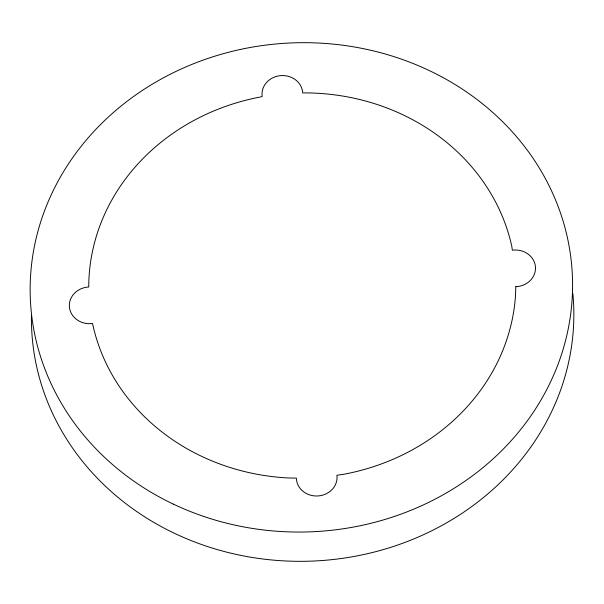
<?xml version="1.0" encoding="UTF-8"?>
<svg xmlns="http://www.w3.org/2000/svg" width="604" height="604" viewBox="0 0 604 604"><rect width="100%" height="100%" fill="white"/><g stroke="black" fill="none" stroke-linecap="round" stroke-linejoin="round"><path stroke-width="0.91" d="M572.879 293.733A271.264 244.635 -2.5 0 1 312.434 561.078A271.264 244.635 -2.5 0 1 31.446 315.786M515.816 286.681L515.476 296.066A213.62 192.646 -2.5 0 1 344.408 474.148L336.904 475.265A20.347 18.346 -2.5 0 1 318.119 495.944A20.347 18.346 -2.5 0 1 296.375 478.119L288.78 477.99A213.62 192.646 -2.5 0 1 92.925 325.262L92.457 323.487A20.347 18.346 -2.5 0 1 69.46 307.527A20.347 18.346 -2.5 0 1 87.957 287.059L88.78 287.013L88.75 285.186A213.62 192.646 -2.5 0 1 260.233 97.025L262.204 96.58A20.347 18.346 -2.5 0 1 280.097 75.689A20.347 18.346 -2.5 0 1 302.619 92.193L302.672 92.941L304.688 92.895A213.62 192.646 -2.5 0 1 511.716 245.911L512.373 250.192A20.347 18.346 -2.5 0 1 535.423 266.628A20.347 18.346 -2.5 0 1 515.816 286.681M173.423 504.151A271.264 244.635 -2.5 0 0 572.433 277.236A271.264 244.635 -2.5 0 0 158.225 80.702A271.264 244.635 -2.5 0 0 173.423 504.151"/></g></svg>
